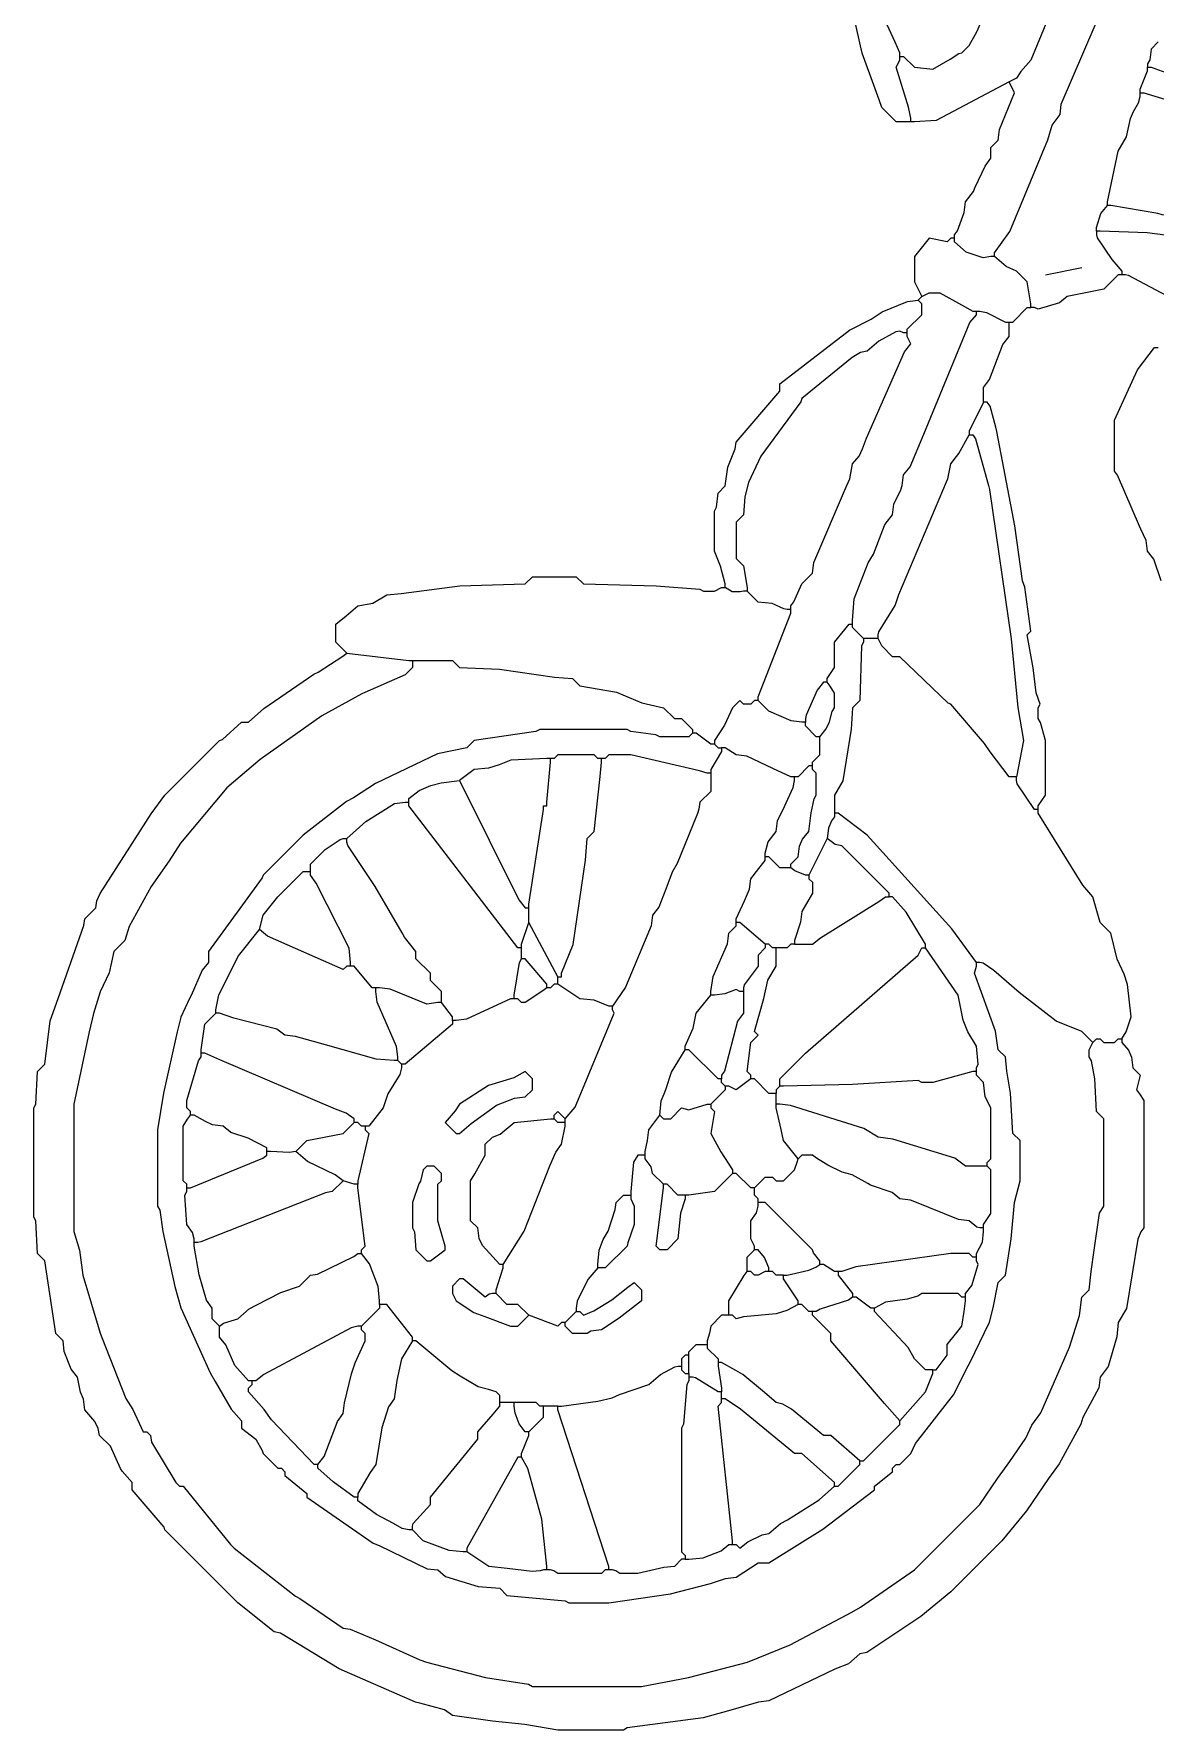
# Model space of a CAD drawing. Header units: millimetres. Extents: x 0.9 to 72.5, y 0.8 to 49.4.
# Drawn here: x 0.95 to 21.82, y 0.81 to 32.39 of the extents above; entities that cross this region are included whole.
import ezdxf

# ---------------------------------------------------------------- set-up
doc = ezdxf.new("R2010")
doc.units = ezdxf.units.MM
doc.layers.add('Default', color=3, linetype='Continuous')

msp = doc.modelspace()

# ---------------------------------------------------------------- linework, layer by layer
at = {"layer": 'Default'}
for points in [[(18.829867, 28.2448), (18.829867, 28.312533), (19.114347, 28.71216), (19.821961, 30.418243), (19.900053, 30.689973), (20.049067, 30.8864), (20.072973, 31.083624), (21.758031, 35.007713)], [(17.0688, 31.970133), (17.136533, 31.970133), (17.339733, 31.766933), (17.6784, 31.733067), (18.006646, 31.918031), (18.162954, 32.022236), (18.220267, 32.037867), (18.355733, 32.173333), (18.475569, 32.386954), (18.504747, 32.437493), (18.741813, 32.992907), (18.762133, 33.1216), (18.762133, 33.189333), (18.762133, 33.257067), (18.586027, 33.60928), (18.443787, 34.07664), (18.355733, 34.476267), (18.355733, 34.544)], [(20.09648, 33.331573), (19.5072, 31.9024), (19.320256, 31.687008), (19.236267, 31.563733), (19.1008, 31.496), (17.742069, 30.779381), (17.339733, 30.750933), (17.272, 30.750933), (17.204267, 30.750933), (17.001067, 30.750933), (16.730133, 31.021867), (16.68272, 31.164107), (16.608213, 31.367307), (16.367561, 32.03189), (16.167947, 32.911627)], [(17.272, 30.750933), (17.272, 30.818667), (17.228173, 31.027843), (17.001067, 31.766933), (17.0688, 31.9024), (17.0688, 31.970133), (17.0688, 32.037867), (16.980747, 32.234293), (16.757593, 32.719777)], [(21.877867, 32.241067), (21.7424, 32.1056), (21.718494, 31.908376), (21.674667, 31.834667), (21.674667, 31.766933), (21.7424, 31.766933), (22.08784, 31.645013)], [(20.7264, 28.718933), (20.7264, 28.786667), (20.809764, 29.047179), (20.9296, 29.193067), (20.9296, 29.2608), (21.1328, 30.209067), (21.288587, 30.473227), (21.362051, 30.813456), (21.419364, 30.943713), (21.512107, 31.103147), (21.5392, 31.225067), (21.5392, 31.2928), (21.5392, 31.360533), (21.674667, 31.6992), (21.674667, 31.766933)], [(18.0848, 28.583467), (18.0848, 28.6512), (18.138987, 28.725707), (18.264094, 29.063576), (18.288, 29.2608), (18.437013, 29.457227), (18.47088, 29.538507), (18.65376, 29.924587), (18.762133, 30.0736), (18.762133, 30.2768), (18.8976, 30.412267), (18.921506, 30.60949), (19.2024, 31.2928), (19.1008, 31.496)], [(21.5392, 31.2928), (21.606933, 31.2928), (22.142824, 31.133427), (22.622933, 31.021867), (22.771947, 30.913493), (22.893867, 30.8864), (22.975147, 30.757707), (23.055385, 30.417477), (23.232533, 29.6672), (23.232533, 29.464), (23.097067, 28.989867), (23.029333, 28.922133), (21.948169, 29.020697), (21.871093, 29.044053), (20.997333, 29.193067), (20.9296, 29.193067)], [(6.773333, 20.861867), (7.9248, 20.7264), (7.992533, 20.7264), (7.992533, 20.658667), (7.992533, 20.590933), (7.857067, 20.455467), (7.105227, 20.130347), (7.05104, 20.103253), (6.309621, 19.694769), (5.162419, 18.880817), (4.538133, 18.355733), (3.674256, 17.325854), (3.467947, 16.994293), (3.131364, 16.516513), (2.72288, 15.775093), (2.6416, 15.510933), (2.4384, 15.307733), (2.350347, 14.908107), (2.181013, 14.555893), (2.058051, 14.151056), (1.977813, 13.810827), (1.693333, 12.462933), (1.693333, 10.092267), (1.799623, 9.749953), (1.857977, 9.283114), (2.181013, 8.202507), (2.21488, 8.121227), (2.657231, 6.986954), (2.790613, 6.780107), (2.980267, 6.366933), (3.048, 6.366933), (3.115733, 6.2992), (3.136053, 6.170507), (3.589867, 5.418667), (3.6576, 5.350933), (3.725333, 5.350933), (4.605867, 4.2672), (4.6736, 4.199467), (5.818293, 3.305387), (5.899573, 3.264747), (6.7056, 2.709333), (6.834293, 2.689013), (7.304779, 2.490503), (8.134773, 2.120053), (8.256693, 2.079413), (9.351264, 1.789515), (10.155423, 1.665874), (10.227733, 1.6256), (12.259733, 1.6256), (13.13569, 1.788526), (14.230773, 2.079413), (15.023253, 2.39776), (16.17472, 3.00736), (16.334154, 3.100103), (17.339733, 3.793067), (18.558933, 5.012267), (18.881969, 5.496821), (19.117056, 5.812875), (19.412373, 6.245013), (19.523456, 6.490208), (19.694144, 6.717792), (20.225173, 7.938347), (20.411639, 8.528424), (20.455467, 8.873067), (20.590933, 9.008533), (20.630219, 9.351264), (20.687115, 9.749536), (20.780587, 10.437707), (20.861867, 10.5664), (20.861867, 12.192), (20.7264, 12.327467), (20.696222, 12.934049), (20.632615, 13.270523), (20.590933, 13.343467), (20.590933, 13.478933), (20.658667, 13.6144), (20.7264, 13.682133), (20.794133, 13.682133), (20.861867, 13.6144), (21.065067, 13.6144), (21.1328, 13.682133), (21.200533, 13.682133), (21.200533, 13.6144), (21.320369, 13.468513), (21.379827, 13.33749), (21.403733, 13.140267), (21.5392, 13.0048), (21.471467, 12.733867), (21.525653, 12.65936), (21.606933, 12.530667), (21.606933, 10.16), (21.552747, 10.085493), (21.499915, 9.952736), (21.288587, 8.663093), (21.1328, 8.398933), (21.106749, 8.13321), (20.943147, 7.57936), (20.794133, 7.382933), (20.770227, 7.18571), (20.475787, 6.631093), (20.435147, 6.509173), (20.032811, 5.769525), (19.83232, 5.493173), (19.422683, 4.891486), (18.965333, 4.334933), (18.017067, 3.386667), (17.460514, 2.929317), (16.452427, 2.25552), (16.323733, 2.2352), (16.108341, 2.048256), (15.856373, 1.943947), (14.6304, 1.354667), (14.433176, 1.330761), (13.87856, 1.171787), (13.406623, 1.043459), (11.992864, 0.852085), (11.921067, 0.8128), (10.701867, 0.8128), (10.089249, 0.918088), (9.485684, 0.978445), (8.7376, 1.083733), (8.588587, 1.192107), (8.13321, 1.312985), (8.053493, 1.334347), (6.631093, 1.95072), (5.540587, 2.614507), (5.418667, 2.6416), (4.741333, 3.183467), (3.386667, 4.538133), (3.370011, 4.591987), (2.777067, 5.2832), (2.777067, 5.418667), (2.590123, 5.634059), (2.56032, 5.682827), (2.370667, 6.096), (2.167467, 6.2992), (2.147147, 6.427893), (2.083477, 6.557941), (1.896533, 6.773333), (1.872627, 6.970557), (1.815253, 7.105227), (1.761067, 7.382933), (1.641231, 7.528821), (1.514039, 7.863043), (1.490133, 8.060267), (1.354667, 8.195733), (1.151467, 9.5504), (1.016, 9.685867), (0.985822, 10.292449), (0.948267, 10.3632), (0.948267, 12.3952), (0.985822, 12.465951), (1.016, 13.072533), (1.151467, 13.208), (1.247648, 14.016736), (1.398494, 14.433176), (1.876213, 15.78864), (1.896533, 15.917333), (2.099733, 16.120533), (2.120053, 16.249227), (2.181013, 16.384693), (3.132254, 17.868384), (3.386667, 18.220267), (4.402667, 19.236267), (4.45652, 19.252922), (4.809067, 19.574933), (4.944533, 19.574933), (5.228683, 19.829346), (6.15696, 20.469013), (6.23824, 20.509653), (6.698827, 20.80768), (6.773333, 20.861867), (6.570133, 21.065067), (6.570133, 21.403733), (6.761141, 21.555456), (6.976533, 21.7424), (7.25424, 21.789813), (7.5184, 21.9456), (7.784123, 21.971651), (8.874751, 22.116804), (10.092267, 22.1488), (10.227733, 22.284267), (11.040533, 22.284267), (11.176, 22.1488), (12.529134, 22.116619), (13.340897, 22.050236), (13.4112, 22.013333), (13.6144, 22.013333), (13.749867, 22.081067), (13.8176, 22.081067), (13.8176, 22.1488), (13.729547, 22.480693), (13.6144, 22.7584), (13.6144, 23.503467), (13.656082, 23.57641), (13.682133, 23.842133), (13.8176, 23.9776), (13.865013, 24.32304), (14.00048, 24.661707), (14.0208, 24.7904), (14.8336, 25.738667), (14.8336, 25.874133), (16.132725, 26.873877), (16.533707, 27.079787), (16.740554, 27.213169), (17.210243, 27.408094), (17.407467, 27.432), (17.4752, 27.499733), (17.610667, 27.567467), (17.813867, 27.567467), (18.213493, 27.343947), (18.423467, 27.2288), (18.4912, 27.2288), (18.558933, 27.2288), (18.680853, 27.201707), (19.033067, 27.0256), (19.1008, 27.0256), (19.168533, 27.0256), (19.439467, 27.296533), (19.5072, 27.296533), (19.5072, 27.364267), (19.439467, 27.770667), (19.236267, 27.973867), (19.045259, 28.057856), (18.829867, 28.2448), (18.762133, 28.2448), (18.62069, 28.220894), (18.300192, 28.328789), (18.0848, 28.515733), (18.0848, 28.583467), (18.017067, 28.583467), (17.949333, 28.515733), (17.610667, 28.583467), (17.339733, 28.2448), (17.339733, 27.770667), (17.4752, 27.499733)], [(22.9616, 28.515733), (21.672432, 28.687645), (20.794133, 28.718933), (20.7264, 28.718933), (20.7264, 28.6512), (20.742031, 28.593887), (21.013589, 28.189259), (21.200533, 27.973867), (21.200533, 27.906133)], [(22.341579, 27.348636), (21.325579, 27.890503), (21.268267, 27.906133), (21.200533, 27.906133), (21.1328, 27.906133), (20.861867, 27.6352), (20.184533, 27.499733), (20.038646, 27.379897), (19.642667, 27.262667), (19.574933, 27.296533), (19.5072, 27.296533)], [(19.778133, 27.906133), (20.455467, 28.0416)], [(15.714133, 20.32), (15.714133, 20.387733), (15.8496, 20.590933), (15.8496, 21.065067), (16.120533, 21.403733), (16.188267, 21.403733), (16.188267, 21.471467), (16.216715, 21.873803), (16.474831, 22.544779), (16.579036, 22.701087), (16.78432, 23.239307), (16.813497, 23.289846), (16.933333, 23.435733), (16.957239, 23.632957), (17.082347, 23.903093), (17.112627, 23.983576), (17.136533, 24.1808), (17.256369, 24.326687), (17.51584, 24.939413), (18.371364, 27.015179), (18.4912, 27.161067), (18.4912, 27.2288)], [(17.204267, 26.8224), (17.204267, 26.890133), (17.4752, 27.161067), (17.4752, 27.364267), (17.407467, 27.432)], [(15.0368, 21.674667), (15.0368, 21.7424), (15.090987, 21.816907), (15.24, 22.1488), (15.4432, 22.352), (15.467106, 22.549224), (16.07312, 23.970827), (16.13408, 24.106293), (16.188267, 24.384), (16.308103, 24.529887), (16.371147, 24.661707), (16.445653, 24.864907), (17.152164, 26.473313), (17.272, 26.6192), (17.204267, 26.754667), (17.204267, 26.8224), (17.136533, 26.8224), (17.0688, 26.856267), (16.994293, 26.84272), (16.674592, 26.670677), (16.4592, 26.483733), (16.33728, 26.45664), (16.177846, 26.363897), (15.24, 25.6032), (15.226453, 25.54224), (14.481387, 24.52624), (14.247906, 24.039357), (14.183726, 23.769823), (14.156267, 23.435733), (14.0208, 23.300267), (14.0208, 22.622933), (14.156267, 22.487467), (14.224, 22.081067), (14.224, 22.013333)], [(18.626667, 25.535467), (18.626667, 25.6032), (18.626667, 25.8064), (18.73504, 25.955413), (18.980964, 26.608779), (19.1008, 26.754667), (19.1008, 26.957867), (19.1008, 27.0256)], [(21.932053, 22.20976), (21.794503, 22.612513), (21.674667, 22.7584), (21.650761, 22.955624), (21.552747, 23.171573), (21.525653, 23.22576), (21.119253, 24.174027), (21.065067, 24.248533), (21.065067, 25.1968), (21.487723, 26.132875), (21.810133, 26.551467), (21.877867, 26.551467)], [(19.642667, 17.949333), (19.642667, 18.017067), (19.778133, 18.220267), (19.778133, 19.236267), (19.684349, 19.569723), (19.642667, 19.642667), (19.642667, 19.845867), (19.676533, 19.9136), (19.604111, 20.120447), (19.545756, 20.587286), (19.439467, 21.200533), (19.5072, 21.268267), (19.392053, 22.08784), (19.351413, 22.20976), (19.207089, 23.228886), (18.871549, 24.98839), (18.855918, 25.066544), (18.748587, 25.46096), (18.6944, 25.535467), (18.626667, 25.535467), (18.355733, 24.9936), (18.355733, 24.925867), (18.423467, 24.925867), (18.477653, 24.85136), (18.71472, 23.984373), (18.733685, 23.905803), (19.137703, 21.130231), (19.265444, 19.849514), (19.371733, 19.236267), (19.236267, 18.558933)], [(16.6624, 21.1328), (16.6624, 21.200533), (16.678031, 21.257846), (16.980747, 21.749173), (17.04848, 21.952373), (17.935787, 24.052107), (17.96288, 24.106293), (18.017067, 24.384), (18.16608, 24.580427), (18.355733, 24.925867)], [(14.4272, 19.981333), (14.4272, 20.049067), (15.0368, 21.606933), (15.0368, 21.674667), (14.969067, 21.674667), (14.908107, 21.688213), (14.692923, 21.784082), (14.4272, 21.810133), (14.224, 22.013333), (14.156267, 22.013333), (14.095307, 21.999787), (13.946293, 21.999787), (13.8176, 22.081067)], [(16.391467, 21.1328), (16.188267, 21.336), (16.188267, 21.403733)], [(21.200533, 13.682133), (21.281813, 13.810827), (21.369867, 14.088533), (21.306263, 14.694829), (21.241173, 14.887787), (21.11248, 15.165493), (20.997333, 15.6464), (20.794133, 15.8496), (20.658667, 16.323733), (20.471723, 16.539125), (19.642667, 17.8816), (19.642667, 17.949333), (19.574933, 17.949333), (19.249813, 18.43024), (19.236267, 18.4912), (19.236267, 18.558933), (19.168533, 18.558933), (19.1008, 18.558933), (18.746503, 19.022646), (18.642297, 19.178954), (18.017067, 19.9136), (17.965014, 19.930487), (17.0688, 20.794133), (16.933333, 20.794133), (16.730133, 20.997333), (16.6624, 21.1328), (16.594667, 21.1328), (16.4592, 21.1328), (16.391467, 21.1328), (16.391467, 21.065067), (16.35536, 20.995357), (16.323733, 19.981333), (16.188267, 19.845867), (16.159819, 19.443531), (16.005387, 18.484427), (15.8496, 18.220267), (15.8496, 17.949333), (15.8496, 17.8816)], [(7.992533, 20.7264), (8.060267, 20.7264), (8.7376, 20.7264), (8.873067, 20.590933), (9.615564, 20.560103), (10.63871, 20.415193), (10.9728, 20.387733), (11.108267, 20.252267), (11.792373, 20.13712), (12.266507, 19.93392), (12.666133, 19.845867), (12.869333, 19.642667), (13.0048, 19.642667), (13.208, 19.439467), (13.208, 19.371733), (13.140267, 19.304), (12.5984, 19.304), (12.527019, 19.342556), (12.060181, 19.400911), (11.9888, 19.439467), (10.3632, 19.439467), (10.291819, 19.400911), (9.144, 19.236267), (9.008533, 19.1008), (8.459893, 18.985653), (7.308427, 18.437013), (6.896608, 18.168789), (6.76656, 18.098347), (5.960533, 17.4752), (5.215467, 16.730133), (5.198811, 16.67628), (4.199467, 15.307733), (4.199467, 15.104533), (4.079631, 14.958646), (3.874347, 14.48816), (3.847253, 14.433973), (3.681506, 14.082557), (3.613773, 13.811624), (3.358219, 12.670197), (3.2512, 11.9888), (3.2512, 10.5664), (3.290485, 10.494603), (3.347381, 10.096331), (3.569547, 9.069493), (3.681506, 8.675843), (4.22656, 7.464213), (4.319303, 7.304779), (4.622123, 6.785525), (4.809067, 6.570133), (4.809067, 6.434667), (5.08, 6.231467), (5.199836, 6.017846), (5.215467, 5.960533), (5.4864, 5.6896), (5.554133, 5.6896), (5.621867, 5.621867), (5.621867, 5.554133), (6.028267, 5.215467), (6.028267, 5.147733), (7.261013, 4.294293), (7.37616, 4.24688), (8.269443, 3.816973), (8.466667, 3.793067), (8.612554, 3.673231), (9.215797, 3.482848), (9.618133, 3.4544), (9.7536, 3.318933), (10.162776, 3.281736), (10.834557, 3.220664), (10.905067, 3.183467), (11.650133, 3.183467), (12.797536, 3.347381), (13.539893, 3.542453), (13.823576, 3.633694), (14.0208, 3.6576), (14.4272, 3.928533), (14.6304, 3.928533), (15.634208, 4.554389), (16.594667, 5.2832), (16.594667, 5.350933), (16.933333, 5.621867), (16.933333, 5.6896), (17.001067, 5.757333), (17.0688, 5.757333), (17.272, 5.960533), (17.356389, 6.149854), (18.068544, 7.056459), (18.340103, 7.596554), (18.36928, 7.647093), (18.738227, 8.40491), (18.805961, 8.675843), (18.8976, 9.144), (19.033067, 9.279467), (19.137998, 9.959576), (19.199069, 10.631357), (19.304, 11.040533), (19.304, 11.7856), (19.168533, 11.921067), (19.128259, 12.67071), (19.059118, 13.077744), (19.033067, 13.343467), (18.8976, 13.478933), (18.850187, 13.824373), (18.457333, 14.901333), (18.4912, 15.0368), (18.4912, 15.104533), (18.033323, 15.726325), (16.4592, 17.4752), (15.917333, 17.8816), (15.8496, 17.8816), (15.8496, 17.813867), (15.795413, 17.73936), (15.738039, 17.60469), (15.714133, 17.407467), (15.375467, 16.730133), (15.375467, 16.6624), (15.4432, 16.594667), (15.4432, 16.391467), (15.395787, 16.31696), (15.24, 16.0528), (15.216094, 15.855576), (15.104533, 15.510933), (15.104533, 15.4432), (15.172267, 15.4432), (15.4432, 15.4432), (15.589087, 15.563036), (16.672821, 16.240369), (16.797867, 16.323733), (16.8656, 16.323733), (16.8656, 16.391467), (15.985067, 17.272), (15.863147, 17.299093), (15.714133, 17.407467)], [(15.578667, 19.304), (15.698503, 19.449887), (15.757961, 19.58091), (15.805773, 19.772157), (15.8496, 19.845867), (15.8496, 20.1168), (15.76832, 20.245493), (15.714133, 20.32), (15.6464, 20.32), (15.526564, 20.174113), (15.32128, 19.703627), (15.307733, 19.642667), (15.307733, 19.574933)], [(15.4432, 18.762133), (15.4432, 18.829867), (15.578667, 18.965333), (15.578667, 19.236267), (15.578667, 19.304), (15.510933, 19.304), (15.307733, 19.5072), (15.307733, 19.574933), (15.24, 19.574933), (15.042776, 19.598839), (14.6304, 19.778133), (14.4272, 19.981333), (14.359467, 19.981333), (14.291733, 19.9136), (14.156267, 19.9136), (14.088533, 19.981333), (13.953067, 19.845867), (13.801969, 19.517621), (13.6144, 19.236267), (13.6144, 19.168533), (13.682133, 19.1008), (13.749867, 19.1008)], [(13.6144, 19.168533), (13.546667, 19.168533), (13.275733, 19.371733), (13.208, 19.371733)], [(10.701867, 14.8336), (10.7696, 14.8336), (10.7696, 14.901333), (10.986347, 15.436427), (11.215285, 17.005131), (11.243733, 17.407467), (11.3792, 17.542933), (11.488615, 18.564144), (11.514667, 18.829867), (11.514667, 18.8976), (11.446933, 18.8976), (11.3792, 18.965333), (10.701867, 18.965333), (10.634133, 18.8976), (10.5664, 18.8976)], [(13.546667, 18.626667), (13.478933, 18.626667), (13.33749, 18.670494), (12.056533, 18.965333), (11.650133, 18.965333), (11.5824, 18.8976), (11.514667, 18.8976)], [(12.327467, 11.514667), (12.327467, 11.5824), (12.371294, 11.791576), (12.3952, 11.9888), (12.5984, 12.259733), (12.624451, 12.525456), (12.67968, 12.65936), (12.709961, 12.739843), (12.817231, 13.062113), (13.072533, 13.478933), (13.072533, 13.546667), (13.221547, 13.87856), (13.275733, 14.156267), (13.546667, 14.494933), (13.546667, 14.562667), (13.59408, 14.840373), (13.861427, 15.449176), (13.885333, 15.6464), (14.0208, 15.781867), (14.0208, 15.8496), (14.0208, 15.917333), (14.176587, 16.249227), (14.267827, 16.465176), (14.291733, 16.6624), (14.442831, 16.855179), (14.562667, 17.001067), (14.562667, 17.0688), (14.562667, 17.136533), (14.616853, 17.346507), (14.765867, 17.542933), (14.789773, 17.740157), (14.916964, 18.006646), (15.084213, 18.362507), (15.104533, 18.4912), (15.104533, 18.558933), (15.0368, 18.558933), (14.704907, 18.71472), (14.218024, 18.941427), (14.0208, 18.965333), (13.8176, 19.1008), (13.749867, 19.1008), (13.749867, 19.033067), (13.546667, 18.6944), (13.546667, 18.626667), (13.546667, 18.558933), (13.546667, 18.288), (13.343467, 18.0848), (13.323147, 17.956107), (13.299639, 17.875624), (12.921436, 16.943754), (12.828693, 16.78432), (12.713547, 16.465973), (12.582769, 16.130954), (12.462933, 15.985067), (12.439027, 15.787843), (11.961707, 14.643947), (11.717867, 14.291733)], [(11.650133, 3.793067), (11.650133, 3.8608), (10.701867, 6.773333), (10.701867, 6.841067), (10.7696, 6.841067), (11.443629, 6.938537), (11.71189, 7.000439), (11.84656, 7.057813), (12.3952, 7.247467), (12.610592, 7.434411), (12.876107, 7.572587), (12.937067, 7.586133), (13.0048, 7.586133), (13.0048, 7.5184), (13.072533, 7.450667), (13.140267, 7.450667), (13.140267, 7.382933), (13.140267, 7.3152), (13.103364, 7.244897), (13.041703, 6.504969), (13.0048, 6.434667), (13.0048, 4.131733), (13.072533, 4.064), (13.072533, 3.996267), (13.0048, 3.996267), (12.869333, 3.8608), (12.67211, 3.836894), (12.593823, 3.820526), (12.192, 3.725333), (11.853333, 3.725333), (11.778827, 3.77952), (11.717867, 3.793067), (11.650133, 3.793067), (11.5824, 3.793067), (11.514667, 3.725333), (10.701867, 3.725333), (10.62736, 3.77952), (10.5664, 3.793067), (10.498667, 3.793067), (10.430933, 3.793067), (10.369973, 3.77952), (10.224086, 3.763889), (9.757247, 3.822244), (9.414933, 3.8608), (9.008533, 4.131733), (8.9408, 4.131733), (8.675077, 4.157785), (8.195733, 4.334933), (7.992533, 4.538133), (7.9248, 4.538133), (7.80288, 4.565227), (7.643446, 4.657969), (7.327392, 4.825323), (6.976533, 5.08), (6.976533, 5.147733), (6.9088, 5.147733), (6.515616, 5.435187), (6.231467, 5.6896), (6.231467, 5.757333), (6.163733, 5.757333), (5.367813, 6.585714), (5.231097, 6.783754), (4.944533, 7.112), (4.944533, 7.179733), (5.012267, 7.247467), (5.012267, 7.3152), (4.944533, 7.3152), (4.69012, 7.59935), (4.522503, 7.982113), (4.402667, 8.128), (4.402667, 8.3312), (4.2672, 8.466667), (4.2672, 8.669867), (4.158827, 8.81888), (4.022318, 9.284677), (3.928533, 9.821333), (3.928533, 9.889067), (3.928533, 9.9568), (3.90144, 10.07872), (3.793067, 10.227733), (3.7592, 10.7696), (3.793067, 10.837333), (3.793067, 10.905067), (3.793067, 10.9728), (3.725333, 11.040533), (3.725333, 12.056533), (3.806613, 12.185227), (3.8608, 12.259733), (3.8608, 12.327467), (3.793067, 12.3952), (3.793067, 12.530667), (4.009813, 13.26896), (4.064, 13.343467), (4.064, 13.4112), (4.064, 13.478933), (4.131733, 13.953067), (4.334933, 14.156267), (4.334933, 14.224), (4.38912, 14.501707), (4.757589, 15.227808), (5.147733, 15.714133), (5.215467, 15.985067), (5.4864, 16.323733), (5.960533, 16.797867), (6.028267, 16.797867), (6.096, 16.797867), (6.096, 16.8656), (6.096, 16.933333), (6.366933, 17.204267), (6.650059, 17.391211), (6.7056, 17.407467), (6.773333, 17.407467), (7.12588, 17.729478), (7.659843, 18.060894), (7.857067, 18.0848), (7.9248, 18.0848), (7.9248, 18.152533), (8.121227, 18.301547), (8.337176, 18.399561), (8.528424, 18.447373), (8.873067, 18.4912), (9.972431, 16.266421), (10.092267, 16.120533), (10.16, 16.120533), (10.16, 16.188267), (10.430933, 17.949333), (10.430933, 18.017067), (10.498667, 18.017067), (10.498667, 18.0848), (10.5664, 18.829867), (10.5664, 18.8976), (10.498667, 18.8976), (9.824109, 18.867064), (9.61136, 18.782453), (9.409723, 18.720451), (9.144, 18.6944), (8.873067, 18.4912)], [(15.0368, 16.8656), (15.0368, 16.933333), (15.172267, 17.0688), (15.196173, 17.266024), (15.255631, 17.397046), (15.375467, 17.542933), (15.417149, 17.88681), (15.469251, 18.147323), (15.510933, 18.220267), (15.510933, 18.626667), (15.4432, 18.6944), (15.4432, 18.762133), (15.375467, 18.762133), (15.172267, 18.558933), (15.104533, 18.558933)], [(9.889067, 14.4272), (9.889067, 14.494933), (9.984259, 15.099957), (10.024533, 15.172267), (10.024533, 15.24), (10.024533, 15.307733), (10.024533, 15.375467), (9.9568, 15.375467), (7.9248, 18.017067), (7.9248, 18.0848)], [(8.5344, 14.359467), (8.5344, 14.4272), (8.5344, 14.562667), (8.3312, 14.765867), (8.3312, 14.901333), (8.060267, 15.172267), (8.060267, 15.307733), (7.84352, 15.571893), (7.80288, 15.653173), (7.298944, 16.514741), (6.788964, 17.282421), (6.773333, 17.339733), (6.773333, 17.407467)], [(15.375467, 16.730133), (15.307733, 16.730133), (15.111307, 16.811413), (15.0368, 16.8656), (14.969067, 16.8656), (14.8336, 16.8656), (14.6304, 17.0688), (14.562667, 17.0688)], [(6.841067, 15.0368), (6.841067, 15.104533), (6.815015, 15.370256), (6.204373, 16.58112), (6.096, 16.730133), (6.096, 16.797867)], [(10.701867, 14.698133), (10.701867, 14.765867), (10.701867, 14.8336), (10.16, 15.8496), (10.16, 16.0528), (10.16, 16.120533)], [(14.8336, 12.8016), (14.8336, 12.869333), (14.8336, 12.937067), (15.307733, 13.4112), (17.407467, 15.24), (17.4752, 15.375467), (17.542933, 15.375467), (17.542933, 15.4432), (17.187746, 16.039584), (16.933333, 16.323733), (16.8656, 16.323733)], [(10.024533, 15.375467), (10.024533, 15.4432), (10.16, 15.8496)], [(14.562667, 15.4432), (14.088533, 15.8496), (14.0208, 15.8496)], [(7.7216, 13.275733), (7.7216, 13.343467), (7.697694, 13.54069), (7.339106, 14.365443), (7.3152, 14.562667), (7.3152, 14.6304), (7.247467, 14.6304), (6.9088, 15.0368), (6.841067, 15.0368), (6.773333, 15.0368), (6.7056, 14.969067), (5.293621, 15.594297), (5.147733, 15.714133)], [(10.498667, 14.6304), (10.498667, 14.698133), (10.092267, 15.172267), (10.024533, 15.172267)], [(14.291733, 12.937067), (14.291733, 13.0048), (14.224, 13.072533), (14.291733, 13.6144), (14.4272, 13.749867), (14.359467, 13.8176), (14.536615, 14.43241), (14.61008, 14.77264), (14.765867, 15.0368), (14.765867, 15.307733), (14.765867, 15.375467), (14.698133, 15.375467), (14.6304, 15.4432), (14.562667, 15.4432), (14.562667, 15.375467), (14.4272, 15.24), (14.4272, 15.0368), (14.171897, 14.687713), (14.156267, 14.6304), (14.156267, 14.562667), (14.156267, 14.494933), (14.156267, 14.156267), (14.047893, 14.007253), (13.804053, 13.079307), (13.749867, 13.0048), (13.749867, 12.937067)], [(15.104533, 15.4432), (15.0368, 15.4432), (14.969067, 15.375467), (14.8336, 15.375467), (14.765867, 15.375467)], [(18.4912, 13.072533), (18.4912, 13.140267), (18.525067, 13.208), (18.4912, 13.546667), (18.335413, 13.810827), (18.244173, 14.026776), (18.152533, 14.494933), (17.542933, 15.375467)], [(20.658667, 13.6144), (20.455467, 13.8176), (19.97456, 14.007253), (19.290784, 14.546146), (18.815523, 14.952333), (18.616246, 15.088903), (18.558933, 15.104533), (18.4912, 15.104533)], [(9.5504, 8.9408), (9.5504, 9.008533), (9.685867, 9.414933), (9.685867, 9.482667), (9.618133, 9.482667), (9.296122, 9.835213), (9.235639, 9.962776), (9.211733, 10.16), (9.076267, 10.295467), (9.076267, 11.040533), (9.157547, 11.169227), (9.3472, 11.514667), (9.3472, 11.717867), (9.482667, 11.853333), (9.624907, 11.90752), (9.889067, 12.124267), (10.5664, 12.192), (10.634133, 12.192), (10.634133, 12.259733), (10.701867, 12.327467), (10.837333, 12.192), (11.024277, 12.407392), (11.751733, 14.156267), (11.717867, 14.224), (11.717867, 14.291733), (11.650133, 14.291733), (11.37399, 14.401149), (11.108267, 14.4272), (10.701867, 14.698133), (10.634133, 14.698133), (10.5664, 14.6304), (10.498667, 14.6304), (10.42416, 14.576213), (10.092267, 14.359467), (10.024533, 14.359467), (9.9568, 14.4272), (9.889067, 14.4272), (9.821333, 14.4272), (9.002557, 14.044706), (8.805333, 14.0208), (8.7376, 14.0208), (8.7376, 13.953067), (7.857067, 13.208), (7.789333, 13.208), (7.789333, 13.140267), (7.76224, 13.018347), (7.534031, 12.655713), (7.450667, 12.3952), (7.179733, 12.056533), (7.112, 12.056533), (7.112, 11.9888), (7.179733, 11.921067), (6.976533, 11.040533), (6.976533, 10.9728)], [(8.7376, 14.0208), (8.7376, 14.088533), (8.5344, 14.359467), (8.466667, 14.359467), (8.263467, 14.3256), (7.580157, 14.606494), (7.382933, 14.6304), (7.3152, 14.6304)], [(14.156267, 14.562667), (14.088533, 14.562667), (14.0208, 14.596533), (13.811624, 14.518839), (13.6144, 14.494933), (13.546667, 14.494933)], [(7.789333, 13.208), (7.7216, 13.275733), (7.653867, 13.275733), (7.319777, 13.303193), (6.373707, 13.566987), (5.81909, 13.725961), (5.621867, 13.749867), (5.472853, 13.85824), (4.667624, 14.064627), (4.402667, 14.156267), (4.334933, 14.156267)], [(6.7056, 11.040533), (6.556587, 11.148907), (6.040459, 11.395456), (5.825067, 11.5824), (6.028267, 11.7856), (6.7056, 11.921067), (6.9088, 12.124267), (6.9088, 12.192), (6.759787, 12.300373), (6.56336, 12.37488), (4.40944, 13.28928), (4.131733, 13.4112), (4.064, 13.4112)], [(13.8176, 12.8016), (13.749867, 12.869333), (13.749867, 12.937067), (13.682133, 12.937067), (13.140267, 13.478933), (13.072533, 13.478933)], [(18.6944, 11.311467), (18.6944, 11.3792), (18.762133, 11.446933), (18.762133, 12.3952), (18.652718, 12.60361), (18.626667, 12.869333), (18.4912, 13.0048), (18.4912, 13.072533), (18.423467, 13.072533), (17.6784, 12.869333), (17.4752, 12.869333), (17.407467, 12.9032), (16.186662, 12.833693), (14.901333, 12.8016), (14.8336, 12.8016), (14.765867, 12.733867), (14.765867, 12.666133)], [(18.4912, 9.618133), (18.4912, 9.685867), (18.602761, 9.895043), (18.626667, 10.092267), (18.626667, 10.16), (18.558933, 10.16), (18.501621, 10.175631), (18.355733, 10.295467), (18.15851, 10.319373), (17.346507, 10.64768), (17.266024, 10.677961), (17.0688, 10.701867), (16.922913, 10.821703), (16.52016, 10.959253), (16.469621, 10.988431), (16.18229, 11.152094), (15.991043, 11.199906), (15.724554, 11.327097), (15.517707, 11.46048), (15.4432, 11.514667), (15.24, 11.514667), (15.172267, 11.446933), (14.901333, 11.7856), (14.857506, 11.994776), (14.765867, 12.3952), (14.765867, 12.462933), (14.765867, 12.530667), (14.765867, 12.5984), (14.765867, 12.666133), (14.698133, 12.666133), (14.6304, 12.666133), (14.359467, 12.937067), (14.291733, 12.937067), (14.217227, 12.88288), (14.0208, 12.733867), (13.885333, 12.8016), (13.8176, 12.8016), (13.8176, 12.733867), (13.546667, 12.462933), (13.546667, 12.3952), (13.6144, 12.327467), (13.546667, 11.921067), (13.73632, 11.575627), (13.953067, 11.243733), (13.953067, 11.176)], [(12.5984, 12.259733), (12.666133, 12.192), (12.8016, 12.192), (13.0048, 12.3952), (13.140267, 12.361333), (13.478933, 12.462933), (13.546667, 12.462933)], [(18.626667, 10.16), (18.626667, 10.227733), (18.707947, 10.356427), (18.762133, 10.430933), (18.762133, 11.243733), (18.6944, 11.311467), (18.626667, 11.311467), (18.288, 11.311467), (18.091573, 11.46048), (16.938544, 11.811651), (16.6624, 11.853333), (16.39824, 12.00912), (15.030824, 12.439027), (14.8336, 12.462933), (14.765867, 12.462933)], [(3.793067, 10.905067), (3.8608, 10.905067), (5.208693, 11.46048), (5.2832, 11.514667), (5.2832, 11.5824), (5.2832, 11.650133), (4.938557, 11.829427), (4.616287, 11.936697), (4.4704, 12.056533), (4.273176, 12.080439), (4.142154, 12.139897), (3.928533, 12.259733), (3.8608, 12.259733)], [(7.112, 12.056533), (7.044267, 12.056533), (6.976533, 12.124267), (6.9088, 12.124267)], [(9.685867, 9.482667), (10.076636, 10.102687), (10.552853, 11.31824), (10.661227, 11.568853), (10.7696, 11.717867), (10.837333, 12.056533), (10.837333, 12.124267), (10.7696, 12.124267), (10.701867, 12.124267), (10.634133, 12.192)], [(10.837333, 12.124267), (10.837333, 12.192)], [(5.825067, 11.5824), (5.696373, 11.56208), (5.350933, 11.5824), (5.2832, 11.5824)], [(13.885333, 8.5344), (13.885333, 8.602133), (13.885333, 8.805333), (14.169813, 9.272693), (14.224, 9.3472), (14.224, 9.414933), (14.224, 9.618133), (14.359467, 9.7536), (14.359467, 9.821333), (14.291733, 9.9568), (14.291733, 10.295467), (14.400107, 10.44448), (14.4272, 10.5664), (14.4272, 10.634133), (14.4272, 10.701867), (14.359467, 10.7696), (14.359467, 10.837333), (14.359467, 10.905067), (14.291733, 10.905067), (14.0208, 11.176), (13.953067, 11.176), (13.6144, 10.837333), (13.140267, 10.7696), (13.072533, 10.7696), (13.072533, 10.701867), (12.980894, 10.43691), (12.937067, 9.9568), (12.733867, 9.7536), (12.5984, 9.7536), (12.530667, 9.821333), (12.666133, 10.905067), (12.666133, 10.9728), (12.462933, 11.176), (12.43584, 11.29792), (12.327467, 11.446933), (12.327467, 11.514667), (12.259733, 11.514667), (12.192, 11.514667), (12.11072, 11.385973), (12.056533, 10.837333), (12.056533, 10.7696), (12.056533, 10.701867), (12.124267, 10.5664), (12.124267, 10.227733), (12.002347, 9.882293), (11.9888, 9.821333), (11.5824, 9.414933), (11.514667, 9.414933), (11.446933, 9.414933), (11.259989, 9.199541), (11.060853, 8.79856), (11.040533, 8.669867), (11.040533, 8.602133)], [(14.359467, 10.905067), (14.562667, 11.108267), (14.698133, 11.108267), (14.765867, 11.040533), (14.901333, 11.040533), (15.104533, 11.243733), (15.15872, 11.385973), (15.172267, 11.446933)], [(4.402667, 8.3312), (4.477173, 8.385387), (4.741333, 8.466667), (4.956725, 8.653611), (5.086773, 8.724053), (5.54736, 8.96112), (5.8928, 9.076267), (6.096, 9.279467), (6.224693, 9.299787), (6.902027, 9.63168), (6.976533, 9.685867), (7.044267, 9.685867), (7.044267, 9.7536), (7.112, 9.821333), (6.976533, 10.905067), (6.976533, 10.9728), (6.9088, 10.9728), (6.7056, 11.040533), (6.5024, 10.837333), (6.373707, 10.817013), (4.057227, 9.902613), (3.996267, 9.889067), (3.928533, 9.889067)], [(11.446933, 9.414933), (11.446933, 9.482667), (11.472985, 9.74839), (11.54176, 9.943253), (11.634503, 10.102687), (11.76528, 10.50544), (11.7856, 10.634133), (11.921067, 10.7696), (11.9888, 10.7696), (12.056533, 10.7696)], [(13.072533, 10.7696), (13.0048, 10.7696), (12.937067, 10.7696), (12.733867, 10.9728), (12.666133, 10.9728)], [(14.901333, 9.279467), (14.969067, 9.279467), (15.37089, 9.374659), (15.50416, 9.42848), (15.578667, 9.482667), (15.578667, 9.5504), (15.458831, 9.696287), (15.4432, 9.7536), (14.562667, 10.634133), (14.494933, 10.634133), (14.4272, 10.634133)], [(7.382933, 8.7376), (7.382933, 8.805333), (7.356882, 9.071056), (7.19328, 9.48944), (7.044267, 9.685867)], [(14.6304, 9.3472), (14.6304, 9.414933), (14.547036, 9.607713), (14.4272, 9.7536), (14.359467, 9.7536)], [(15.917333, 9.3472), (15.8496, 9.3472), (15.6464, 9.482667), (15.578667, 9.482667)], [(18.288, 8.873067), (18.288, 8.9408), (18.407836, 9.086687), (18.525067, 9.482667), (18.4912, 9.5504), (18.4912, 9.618133), (18.423467, 9.618133), (18.355733, 9.685867), (18.017067, 9.685867), (16.250024, 9.438839), (15.985067, 9.3472), (15.917333, 9.3472), (15.917333, 9.279467), (16.188267, 8.9408), (16.188267, 8.873067)], [(10.837333, 8.398933), (10.7696, 8.398933), (10.701867, 8.3312), (10.16, 8.5344), (9.9568, 8.7376), (9.7536, 8.7376), (9.5504, 8.9408), (9.482667, 8.9408), (9.421707, 8.927253), (9.3472, 8.873067), (9.086687, 9.091897), (8.9408, 9.211733), (8.873067, 9.211733), (8.7376, 9.076267), (8.7376, 8.9408), (8.805333, 8.805333), (9.137227, 8.588587), (9.340427, 8.51408), (9.821333, 8.3312), (9.9568, 8.3312), (10.16, 8.5344)], [(15.172267, 8.7376), (15.172267, 8.805333), (14.901333, 9.211733), (14.901333, 9.279467), (14.8336, 9.279467), (14.765867, 9.279467), (14.698133, 9.3472), (14.6304, 9.3472), (14.562667, 9.3472), (14.4272, 9.279467), (14.359467, 9.279467), (14.291733, 9.3472), (14.224, 9.3472)], [(17.0688, 6.570133), (17.355989, 6.896608), (17.542933, 7.112), (17.6784, 7.450667), (17.6784, 7.5184), (17.610667, 7.5184), (17.542933, 7.5184), (17.339733, 7.7216), (17.219897, 7.935221), (16.594667, 8.602133), (16.594667, 8.669867), (16.526933, 8.669867), (16.256, 8.873067), (16.188267, 8.873067), (16.11376, 8.81888), (15.584643, 8.645961), (15.510933, 8.602133), (15.4432, 8.602133)], [(17.6784, 7.5184), (17.746133, 7.5184), (17.949333, 7.789333), (17.949333, 7.992533), (18.100431, 8.185313), (18.220267, 8.3312), (18.264094, 8.60811), (18.288, 8.805333), (18.288, 8.873067), (18.220267, 8.873067), (18.152533, 8.9408), (17.4752, 8.9408), (17.400693, 8.893387), (17.200203, 8.833781), (16.801931, 8.776885), (16.594667, 8.669867)], [(7.992533, 8.060267), (7.992533, 8.128), (7.5184, 8.7376), (7.450667, 8.7376), (7.382933, 8.7376), (7.382933, 8.669867), (7.044267, 8.3312)], [(16.323733, 5.825067), (16.391467, 5.825067), (17.0688, 6.5024), (17.0688, 6.570133), (16.781133, 6.894456), (15.781867, 8.060267), (15.781867, 8.195733), (15.4432, 8.5344), (15.4432, 8.602133), (15.375467, 8.602133), (15.24, 8.7376), (15.172267, 8.7376), (14.962293, 8.622453), (14.762849, 8.564578), (14.159284, 8.504222), (14.0208, 8.466667), (13.953067, 8.5344), (13.885333, 8.5344), (13.8176, 8.5344), (13.749867, 8.5344), (13.546667, 8.3312), (13.526347, 8.202507), (13.478933, 8.060267), (13.478933, 7.992533), (13.478933, 7.9248), (13.682133, 7.7216), (13.682133, 7.653867)], [(6.231467, 5.757333), (6.351303, 5.903221), (6.597227, 6.556587), (6.7056, 6.7056), (6.729506, 6.902824), (6.861387, 7.443893), (6.92912, 7.647093), (7.112, 8.060267), (7.112, 8.195733), (7.044267, 8.263467), (7.044267, 8.3312), (6.976533, 8.3312), (6.854613, 8.304107), (5.225887, 7.435036), (5.08, 7.3152), (5.012267, 7.3152)], [(7.992533, 4.538133), (7.992533, 4.605867), (8.009189, 4.65972), (8.3312, 5.012267), (8.3312, 5.147733), (9.211733, 6.231467), (9.211733, 6.366933), (9.498297, 6.695179), (9.618133, 6.841067), (9.618133, 6.9088), (9.618133, 6.976533), (9.618133, 7.044267), (9.5504, 7.112), (9.408957, 7.155827), (9.21771, 7.203639), (8.883487, 7.398564), (8.727179, 7.502769), (8.060267, 8.060267), (7.992533, 8.060267), (7.789333, 7.7216), (7.70128, 7.321973), (7.653867, 6.976533), (7.545493, 6.82752), (7.426761, 6.440643), (7.3152, 5.757333), (7.206827, 5.60832), (6.976533, 5.215467), (6.976533, 5.147733)], [(13.140267, 7.789333), (13.140267, 7.857067), (13.275733, 7.992533), (13.4112, 7.992533), (13.478933, 7.992533)], [(13.140267, 7.450667), (13.140267, 7.5184), (13.140267, 7.7216), (13.140267, 7.789333), (13.072533, 7.789333), (13.0048, 7.7216), (13.0048, 7.653867), (13.0048, 7.586133)], [(15.8496, 5.350933), (15.917333, 5.350933), (16.323733, 5.757333), (16.323733, 5.825067), (15.781867, 6.2992), (15.6464, 6.2992), (15.047221, 6.788964), (14.887787, 6.881707), (14.765867, 6.9088), (14.508813, 7.128656), (14.142387, 7.434011), (14.014027, 7.504853), (13.749867, 7.653867), (13.682133, 7.653867), (13.682133, 7.586133), (13.749867, 7.179733), (13.749867, 7.112)], [(13.072533, 3.996267), (13.140267, 3.996267), (13.40599, 4.022318), (13.739446, 4.147364), (13.885333, 4.2672), (13.953067, 4.2672), (13.953067, 4.334933), (13.682133, 6.841067), (13.749867, 6.9088), (13.749867, 6.976533), (13.749867, 7.044267), (13.749867, 7.112), (13.682133, 7.112), (13.265313, 7.367303), (13.208, 7.382933), (13.140267, 7.382933)], [(13.953067, 4.2672), (14.0208, 4.2672), (14.088533, 4.199467), (14.234421, 4.319303), (14.501707, 4.45008), (14.6304, 4.4704), (14.845792, 4.657344), (14.97584, 4.727787), (15.56545, 5.09652), (15.8496, 5.350933), (15.8496, 5.418667), (15.24, 5.960533), (15.104533, 5.960533), (14.098954, 6.788964), (13.8176, 6.976533), (13.749867, 6.976533)], [(10.024533, 5.8928), (10.024533, 5.960533), (10.16, 6.2992), (10.16, 6.366933), (10.092267, 6.366933), (9.983893, 6.515947), (9.909387, 6.712373), (9.889067, 6.841067), (9.889067, 6.9088), (9.821333, 6.9088), (9.685867, 6.9088), (9.618133, 6.9088)], [(10.16, 6.366933), (10.430933, 6.637867), (10.430933, 6.773333), (10.430933, 6.841067), (10.3632, 6.841067), (10.295467, 6.9088), (9.9568, 6.9088), (9.889067, 6.9088)], [(10.701867, 6.841067), (10.634133, 6.841067), (10.498667, 6.841067), (10.430933, 6.841067)], [(10.498667, 3.793067), (10.498667, 3.8608), (10.402485, 4.737269), (10.13968, 5.682827), (10.024533, 5.8928), (9.9568, 5.8928), (9.008533, 4.199467), (9.008533, 4.131733)]]:
    msp.add_lwpolyline(points, dxfattribs=at)
for points in [[(8.873067, 11.921067), (9.088459, 12.108011), (9.560821, 12.447303), (9.895043, 12.574494), (10.092267, 12.5984), (10.227733, 12.733867), (10.227733, 12.937067), (10.092267, 13.072533), (9.882293, 12.957387), (9.40816, 12.815147), (8.873067, 12.462933), (8.789077, 12.339659), (8.602133, 12.124267), (8.805333, 11.921067)], [(8.3312, 9.5504), (8.602133, 9.7536), (8.602133, 9.821333), (8.466667, 10.295467), (8.466667, 10.9728), (8.5344, 11.040533), (8.5344, 11.176), (8.398933, 11.311467), (8.263467, 11.311467), (8.195733, 11.243733), (8.141547, 11.03376), (8.114453, 10.979573), (7.992533, 10.634133), (7.992533, 10.16), (8.032807, 10.08769), (8.060267, 9.7536), (8.263467, 9.5504)], [(10.837333, 8.398933), (11.040533, 8.602133), (11.108267, 8.602133), (11.176, 8.5344), (11.372427, 8.61568), (11.70465, 8.821854), (12.002016, 9.059746), (12.124267, 9.144), (12.259733, 9.008533), (12.259733, 8.805333), (11.841141, 8.482923), (11.514667, 8.263467), (11.317443, 8.239561), (11.243733, 8.195733), (10.9728, 8.195733), (10.837333, 8.3312)]]:
    msp.add_lwpolyline(points, close=True, dxfattribs=at)

doc.saveas('drawing.dxf')
